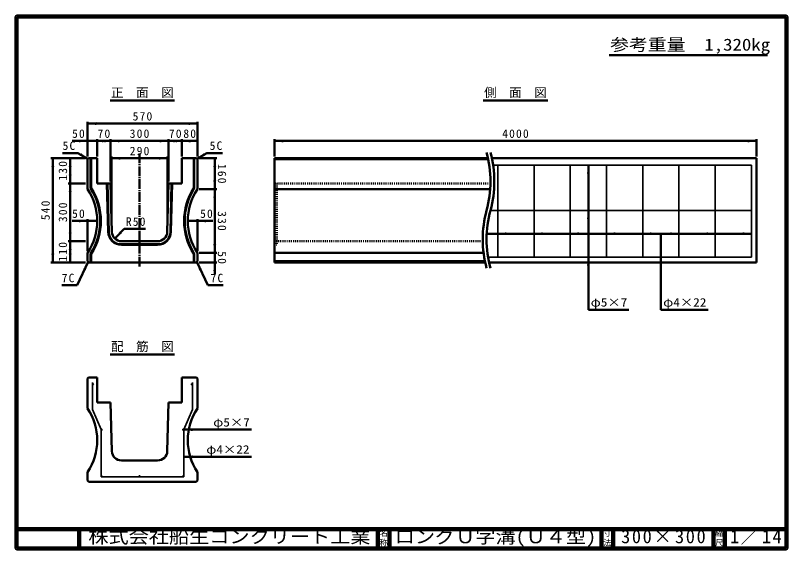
# Model space of a CAD drawing. Units: millimetres, scale not verified. Extents: x 100 to 4105, y 100 to 2870.
import ezdxf
from ezdxf.enums import TextEntityAlignment as Align

# ---------------------------------------------------------------- set-up
doc = ezdxf.new("R2010")
doc.units = ezdxf.units.MM
doc.header["$LTSCALE"] = 5
doc.linetypes.add('USER1', pattern=[13.4, 10, -1.2, 1, -1.2])
doc.linetypes.add('USER2', pattern=[2.2, 1, -1.2])
doc.layers.add('V-nasSTD', color=7, linetype='Continuous', lineweight=50)
doc.styles.add('ＭＳ ゴシック', font='')
doc.styles.get('ＭＳ ゴシック').set_extended_font_data('MS Gothic')

msp = doc.modelspace()

# ---------------------------------------------------------------- hatches: boundary and pattern name
at = {"layer": 'V-nasSTD'}
for points in [[(518.846, 2316.605), (473.846, 2309.105), (518.846, 2301.605)], [(998.846, 2301.605), (1043.846, 2309.105), (998.846, 2316.605)], [(428.846, 2211.605), (473.846, 2219.105), (428.846, 2226.605)], [(568.846, 2226.605), (523.846, 2219.105), (568.846, 2211.605)], [(548.846, 2211.605), (593.846, 2219.105), (548.846, 2226.605)], [(638.846, 2226.605), (593.846, 2219.105), (638.846, 2211.605)], [(848.846, 2211.605), (893.846, 2219.105), (848.846, 2226.605)], [(938.846, 2226.605), (893.846, 2219.105), (938.846, 2211.605)], [(918.846, 2211.605), (963.846, 2219.105), (918.846, 2226.605)], [(1008.846, 2226.605), (963.846, 2219.105), (1008.846, 2211.605)], [(998.846, 2211.605), (1043.846, 2219.105), (998.846, 2226.605)], [(1488.846, 2226.605), (1443.846, 2219.105), (1488.846, 2211.605)], [(3898.846, 2211.605), (3943.846, 2219.105), (3898.846, 2226.605)], [(286.346, 2084.105), (293.846, 2129.105), (301.346, 2084.105)], [(376.346, 2084.105), (383.846, 2129.105), (391.346, 2084.105)], [(441.125, 2155.6), (476.346, 2126.605), (433.625, 2142.61)], [(643.845, 2136.605), (598.845, 2129.105), (643.845, 2121.605)], [(843.845, 2121.605), (888.845, 2129.105), (843.845, 2136.605)], [(1076.567, 2155.6), (1041.346, 2126.605), (1084.067, 2142.61)], [(1126.346, 2084.105), (1133.846, 2129.105), (1141.346, 2084.105)], [(3064.346, 2049.105), (3071.846, 2094.105), (3079.346, 2049.105)], [(391.346, 2044.105), (383.846, 1999.105), (376.346, 2044.105)], [(1141.346, 2014.105), (1133.846, 1969.105), (1126.346, 2014.105)], [(376.346, 1954.105), (383.846, 1999.105), (391.346, 1954.105)], [(1126.346, 1924.105), (1133.846, 1969.105), (1141.346, 1924.105)], [(3064.346, 1814.105), (3071.846, 1859.105), (3079.346, 1814.105)], [(428.846, 1811.605), (473.846, 1804.105), (428.846, 1796.605)], [(1088.846, 1811.605), (1043.846, 1804.105), (1088.846, 1796.605)], [(391.346, 1744.105), (383.846, 1699.105), (376.346, 1744.105)], [(641.717, 1750.433), (615.201, 1713.31), (652.324, 1739.827)], [(2646.846, 1730.605), (2601.846, 1738.105), (2646.846, 1745.605)], [(2834.846, 1730.605), (2789.846, 1738.105), (2834.846, 1745.605)], [(3022.846, 1730.605), (2977.846, 1738.105), (3022.846, 1745.605)], [(3210.846, 1730.605), (3165.846, 1738.105), (3210.846, 1745.605)], [(3398.846, 1730.605), (3353.846, 1738.105), (3398.846, 1745.605)], [(3496.846, 1745.605), (3541.846, 1738.105), (3496.846, 1730.605)], [(3684.846, 1745.605), (3729.846, 1738.105), (3684.846, 1730.605)], [(3872.846, 1745.605), (3917.846, 1738.105), (3872.846, 1730.605)], [(376.346, 1654.105), (383.846, 1699.105), (391.346, 1654.105)], [(1141.346, 1684.105), (1133.846, 1639.105), (1126.346, 1684.105)], [(301.346, 1634.105), (293.846, 1589.105), (286.346, 1634.105)], [(391.346, 1634.105), (383.846, 1589.105), (376.346, 1634.105)], [(3064.346, 1572.105), (3071.846, 1617.105), (3079.346, 1572.105)], [(477.346, 1592.605), (451.384, 1555.092), (464.954, 1548.699)], [(1040.346, 1592.605), (1066.308, 1555.092), (1052.738, 1548.699)], [(1126.346, 1544.105), (1133.846, 1589.105), (1141.346, 1544.105)], [(498.846, 956.869, 1), (504.846, 956.869, 1)], [(1018.846, 956.869, 1), (1012.846, 956.869, 1)], [(543.846, 721.869, 1), (549.846, 721.869, 1)], [(973.846, 721.869, 1), (967.846, 721.869, 1)], [(1018.846, 729.369), (973.846, 721.869), (1018.846, 714.369)], [(1018.846, 588.611), (973.846, 581.111), (1018.846, 573.611)], [(546.846, 476.869, 0.66818), (548.967, 481.99, 0.66818), (543.846, 479.869, 0.41421)], [(743.846, 476.869, 1), (743.846, 482.869, 1)], [(970.846, 476.869, 0.41421), (973.846, 479.869, 0.66818), (968.724, 481.99, 0.66818)]]:
    msp.add_hatch(color=256, dxfattribs=at).paths.add_polyline_path(points)

# ---------------------------------------------------------------- linework, layer by layer
at = {"layer": 'V-nasSTD', "lineweight": 100}
for p, q in [((105, 2865), (105, 105)), ((4100, 2865), (105, 2865)), ((4100, 105), (4100, 2865)), ((105, 205), (4100, 205)), ((430, 205), (430, 105)), ((1980, 205), (1980, 105)), ((2040, 205), (2040, 105)), ((3140, 205), (3140, 105)), ((3200, 205), (3200, 105)), ((3720, 205), (3720, 105)), ((3780, 205), (3780, 105)), ((105, 105), (4100, 105))]:
    msp.add_line(p, q, dxfattribs=at)
at = {"layer": 'V-nasSTD'}
for p, q in [((3180.536, 2664.753), (4000.536, 2664.753)), ((591.846, 2429.105), (925.846, 2429.105)), ((2526.846, 2429.105), (2860.846, 2429.105)), ((473.846, 2319.105), (473.846, 2139.105)), ((1043.846, 2309.105), (473.846, 2309.105)), ((1043.846, 2319.105), (1043.846, 2139.105)), ((473.846, 2219.105), (393.846, 2219.105)), ((523.846, 2219.105), (473.846, 2219.105)), ((523.846, 2229.105), (523.846, 2139.105)), ((593.846, 2219.105), (523.846, 2219.105)), ((593.846, 2229.105), (593.846, 2009.105)), ((893.846, 2219.105), (593.846, 2219.105)), ((893.846, 2229.105), (893.846, 2009.105)), ((963.846, 2219.105), (893.846, 2219.105)), ((963.846, 2229.105), (963.846, 2139.105)), ((1043.846, 2219.105), (963.846, 2219.105)), ((1443.846, 2229.105), (1443.846, 2139.105)), ((3943.846, 2219.105), (1443.846, 2219.105)), ((3943.846, 2229.105), (3943.846, 2139.105)), ((463.846, 2129.105), (283.846, 2129.105)), ((293.846, 2129.105), (293.846, 1589.105)), ((344.384, 2156.605), (424.384, 2156.605)), ((383.846, 2129.105), (383.846, 1999.105)), ((476.346, 2126.605), (424.384, 2156.605)), ((473.846, 2124.105), (478.846, 2129.105)), ((473.846, 2124.105), (473.846, 1969.105)), ((478.846, 2129.105), (523.846, 2129.105)), ((489.846, 2129.105), (489.846, 1973.884)), ((492.846, 2129.105), (492.846, 1974.765)), ((523.846, 2129.105), (523.846, 1999.105)), ((598.845, 2139.105), (598.845, 1839.105)), ((598.845, 2129.105), (888.845, 2129.105)), ((888.845, 2139.105), (888.845, 1839.105)), ((963.846, 2129.105), (1038.846, 2129.105)), ((963.846, 2129.105), (963.846, 1999.105)), ((1024.846, 2129.105), (1024.846, 1974.765)), ((1027.846, 2129.105), (1027.846, 1973.884)), ((1038.846, 2129.105), (1043.846, 2124.105)), ((1041.346, 2126.605), (1093.307, 2156.605)), ((1043.846, 2124.105), (1043.846, 1969.105)), ((1143.846, 2129.105), (1053.846, 2129.105)), ((1173.307, 2156.605), (1093.307, 2156.605)), ((1133.846, 2129.105), (1133.846, 1969.105)), ((1443.846, 2129.105), (1443.846, 1589.105)), ((2551.128, 2129.105), (1443.846, 2129.105)), ((2552.177, 2124.105), (1443.846, 2124.105)), ((2571.128, 2129.105), (3943.846, 2129.105)), ((3943.846, 1589.105), (3943.846, 2129.105)), ((3071.846, 2094.105), (3071.846, 1344.105)), ((463.846, 1999.105), (373.846, 1999.105)), ((383.846, 1999.105), (383.846, 1699.105)), ((523.846, 1999.105), (593.846, 1999.105)), ((574.84, 1999.105), (581.133, 1747.38)), ((577.841, 1999.105), (584.132, 1747.455)), ((593.846, 1999.105), (600.127, 1747.855)), ((893.846, 1999.105), (887.564, 1747.855)), ((893.846, 1999.105), (963.846, 1999.105)), ((909.851, 1999.105), (903.559, 1747.455)), ((912.852, 1999.105), (906.559, 1747.38)), ((1143.846, 1969.105), (1053.846, 1969.105)), ((1133.846, 1969.105), (1133.846, 1639.105)), ((2562.447, 1969.105), (1443.846, 1969.105)), ((473.846, 1804.105), (393.846, 1804.105)), ((473.846, 1814.105), (473.846, 1649.105)), ((523.846, 1804.105), (473.846, 1804.105)), ((993.846, 1804.105), (1043.846, 1804.105)), ((1043.846, 1814.105), (1043.846, 1649.105)), ((1043.846, 1804.105), (1123.846, 1804.105)), ((615.201, 1713.31), (664.698, 1762.808)), ((664.698, 1762.808), (774.698, 1762.808)), ((3917.846, 1738.105), (2544.581, 1738.105)), ((3447.846, 1738.105), (3447.846, 1344.105)), ((463.846, 1699.105), (373.846, 1699.105)), ((383.846, 1699.105), (383.846, 1589.105)), ((650.111, 1699.105), (837.58, 1699.105)), ((650.111, 1683.105), (837.58, 1683.105)), ((650.111, 1680.105), (837.58, 1680.105)), ((473.846, 1639.105), (473.846, 1596.105)), ((489.846, 1634.325), (489.846, 1589.105)), ((492.846, 1633.444), (492.846, 1589.105)), ((1024.846, 1589.105), (1024.846, 1633.444)), ((1027.846, 1589.105), (1027.846, 1634.325)), ((1043.846, 1596.105), (1043.846, 1639.105)), ((1143.846, 1639.105), (1053.846, 1639.105)), ((1133.846, 1639.105), (1133.846, 1589.105)), ((2528.141, 1639.105), (1443.846, 1639.105)), ((463.846, 1589.105), (283.846, 1589.105)), ((419.777, 1470.397), (477.346, 1592.605)), ((473.846, 1596.105), (480.846, 1589.105)), ((480.846, 1589.105), (1036.846, 1589.105)), ((1036.846, 1589.105), (1043.846, 1596.105)), ((1097.914, 1470.397), (1040.346, 1592.605)), ((1143.846, 1589.105), (1053.846, 1589.105)), ((1133.846, 1589.105), (1133.846, 1529.105)), ((2535.108, 1596.105), (1443.846, 1596.105)), ((2536.563, 1589.105), (1443.846, 1589.105)), ((3943.846, 1589.105), (2556.563, 1589.105)), ((339.777, 1470.397), (419.777, 1470.397)), ((1177.914, 1470.397), (1097.914, 1470.397)), ((3071.846, 1344.105), (3281.846, 1344.105)), ((3447.846, 1344.105), (3693.846, 1344.105)), ((591.846, 1111.869), (925.846, 1111.869)), ((473.846, 986.869), (478.846, 991.869)), ((473.846, 986.869), (473.846, 831.869)), ((478.846, 991.869), (523.846, 991.869)), ((523.846, 991.869), (523.846, 861.869)), ((963.846, 991.869), (1038.846, 991.869)), ((963.846, 991.869), (963.846, 861.869)), ((1038.846, 991.869), (1043.846, 986.869)), ((1043.846, 986.869), (1043.846, 831.869)), ((523.846, 861.869), (593.846, 861.869)), ((593.846, 861.869), (600.127, 610.62)), ((893.846, 861.869), (887.564, 610.62)), ((893.846, 861.869), (963.846, 861.869)), ((973.846, 721.869), (1323.846, 721.869)), ((650.111, 561.869), (837.58, 561.869)), ((973.846, 581.111), (1323.846, 581.111)), ((473.846, 501.869), (473.846, 458.869)), ((1043.846, 458.869), (1043.846, 501.869)), ((473.846, 458.869), (480.846, 451.869)), ((480.846, 451.869), (1036.846, 451.869)), ((1036.846, 451.869), (1043.846, 458.869))]:
    msp.add_line(p, q, dxfattribs=at)
at = {"layer": 'V-nasSTD', "linetype": 'USER1'}
msp.add_line((743.846, 2154.105), (743.846, 1564.105), dxfattribs=at)
at = {"layer": 'V-nasSTD', "lineweight": 35}
for p, q in [((2577.501, 2094.105), (3917.846, 2094.105)), ((2601.846, 2094.105), (2601.846, 1617.105)), ((2789.846, 2094.105), (2789.846, 1617.105)), ((2977.846, 2094.105), (2977.846, 1617.105)), ((3165.846, 2094.105), (3165.846, 1617.105)), ((3353.846, 2094.105), (3353.846, 1617.105)), ((3541.846, 2094.105), (3541.846, 1617.105)), ((3729.846, 2094.105), (3729.846, 1617.105)), ((3917.846, 2094.105), (3917.846, 1617.105)), ((3917.846, 1859.105), (2563.846, 1859.105)), ((2551.286, 1617.105), (3917.846, 1617.105)), ((498.846, 966.869), (498.846, 826.869)), ((1018.846, 966.869), (1018.846, 826.869)), ((498.846, 826.869), (543.846, 721.869)), ((1018.846, 826.869), (973.846, 721.869)), ((543.846, 721.869), (543.846, 476.869)), ((973.846, 721.869), (973.846, 476.869)), ((543.846, 476.869), (973.846, 476.869))]:
    msp.add_line(p, q, dxfattribs=at)
at = {"layer": 'V-nasSTD', "linetype": 'USER2'}
for p, q in [((2563.758, 1999.105), (1443.846, 1999.105)), ((1456.346, 1999.105), (1456.346, 1680.105)), ((2523.933, 1699.105), (1443.846, 1699.105)), ((1443.846, 1680.105), (1456.346, 1680.105))]:
    msp.add_line(p, q, dxfattribs=at)
at = {"layer": 'V-nasSTD', "lineweight": 13}
msp.add_lwpolyline([(100, 100), (100, 2870), (4105, 2870), (4105, 100)], close=True, dxfattribs=at)
at = {"layer": 'V-nasSTD', "lineweight": 35}
for centre in [(501.846, 956.869), (1015.846, 956.869), (546.846, 721.869), (970.846, 721.869), (546.846, 479.869), (743.846, 479.869), (970.846, 479.869)]:
    msp.add_circle(centre, 3, dxfattribs=at)
at = {"layer": 'V-nasSTD'}
for centre, radius, start, end in [((1991.346, 2009.105), 572.5, 344.81071, 15.18929), ((2011.346, 2009.105), 572.5, 344.81071, 15.18929), ((226.596, 1804.105), 297.25, 326.2832, 33.7168), ((226.596, 1804.105), 313.25, 327.18059, 32.81941), ((226.596, 1804.105), 316.25, 327.34101, 32.65899), ((1291.096, 1804.105), 316.25, 147.34101, 212.65899), ((1291.096, 1804.105), 313.25, 147.18059, 212.81941), ((1291.096, 1804.105), 297.25, 146.2832, 213.7168), ((3096.346, 1709.105), 572.5, 164.81071, 195.18929), ((3116.346, 1709.105), 572.5, 164.81071, 195.18929), ((650.111, 1749.105), 69, 181.4321, 270), ((650.111, 1749.105), 66, 181.4321, 270), ((650.111, 1749.105), 50, 181.4321, 270), ((837.58, 1749.105), 50, 270, 358.5679), ((837.58, 1749.105), 66, 270, 358.5679), ((837.58, 1749.105), 69, 270, 358.5679), ((226.596, 666.869), 297.25, 326.2832, 33.7168), ((1291.096, 666.869), 297.25, 146.2832, 213.7168), ((650.111, 611.869), 50, 181.4321, 270), ((837.58, 611.869), 50, 270, 358.5679)]:
    msp.add_arc(centre, radius, start, end, dxfattribs=at)

# ---------------------------------------------------------------- texts
at = {"layer": 'V-nasSTD', "style": 'ＭＳ ゴシック'}
for s, height, width, p in [('参考重量\u30001,320kg', 62.32, 1.15, (3184.536, 2749.753)), ('φ5×7', 43.99, 1.15, (3083.846, 1404.105)), ('φ4×22', 43.99, 1.15, (3459.846, 1404.105)), ('φ5×7', 43.99, 1.15, (1125.846, 781.869)), ('φ4×22', 43.99, 1.15, (1089.846, 641.111)), ('株式会社船生コンクリート工業', 69.65, 1.1, (478.25, 202.5)), ('ロングＵ字溝(Ｕ４型)', 69.65, 1.1, (2067.5, 202.5))]:
    msp.add_text(s, height=height, dxfattribs=dict(at, width=width)).set_placement(p, align=Align.TOP_LEFT)
for s, height, p in [('正\u3000面\u3000図', 47.65, (595.842, 2494.105)), ('側\u3000面\u3000図', 47.65, (2530.842, 2494.105)), ('配\u3000筋\u3000図', 47.65, (595.842, 1176.869)), ('名', 30.79, (1988.982, 200.999)), ('寸', 30.79, (3148.982, 200.999)), ('縮', 30.79, (3728.982, 200.999)), ('称', 30.79, (1988.976, 151.01)), ('法', 30.79, (3148.976, 151.01)), ('尺', 30.79, (3728.976, 151.01))]:
    msp.add_text(s, height=height, dxfattribs=at).set_placement(p, align=Align.TOP_LEFT)
at = {"layer": 'V-nasSTD', "attachment_point": 1, "style": 'ＭＳ ゴシック'}
for s, insert, char_height in [('\\T1.2;570', (707.859, 2369.105), 43.99), ('\\T1.2;50', (393.846, 2279.105), 43.99), ('\\T1.2;70', (525.846, 2279.105), 43.99), ('\\T1.2;300', (692.859, 2279.105), 43.99), ('\\T1.2;70', (895.846, 2279.105), 43.99), ('\\T1.2;80', (970.846, 2279.105), 43.99), ('\\T1.2;4000', (2624.74, 2279.105), 43.99), ('\\T1.2;5C', (344.384, 2216.605), 43.99), ('\\T1.2;5C', (1107.307, 2216.605), 43.99), ('\\T1.2;290', (692.859, 2189.105), 43.99), ('\\T1.2;50', (393.846, 1864.105), 43.99), ('\\T1.2;50', (1057.846, 1864.105), 43.99), ('\\T1.2;R50', (672.698, 1822.808), 43.99), ('\\T1.2;7C', (339.777, 1530.397), 43.99), ('\\T1.2;7C', (1111.914, 1530.397), 43.99), ('\\T1.18;300×300', (3241.581, 202.508), 69.65), ('\\T1.16;1／14', (3807.033, 202.582), 69.65)]:
    msp.add_mtext(s, dxfattribs=dict(at, insert=insert, char_height=char_height))
at = {"layer": 'V-nasSTD', "char_height": 43.99, "attachment_point": 1, "style": 'ＭＳ ゴシック'}
for s, insert, rotation in [('\\T1.2;130', (323.846, 2013.092), 90), ('\\T1.2;160', (1193.846, 2100.092), 270), ('\\T1.2;540', (233.846, 1808.092), 90), ('\\T1.2;300', (323.846, 1798.092), 90), ('\\T1.2;330', (1193.846, 1855.092), 270), ('\\T1.2;110', (323.846, 1593.092), 90), ('\\T1.2;50', (1193.846, 1647.118), 270)]:
    msp.add_mtext(s, dxfattribs=dict(at, insert=insert, rotation=rotation))

doc.saveas('drawing.dxf')
